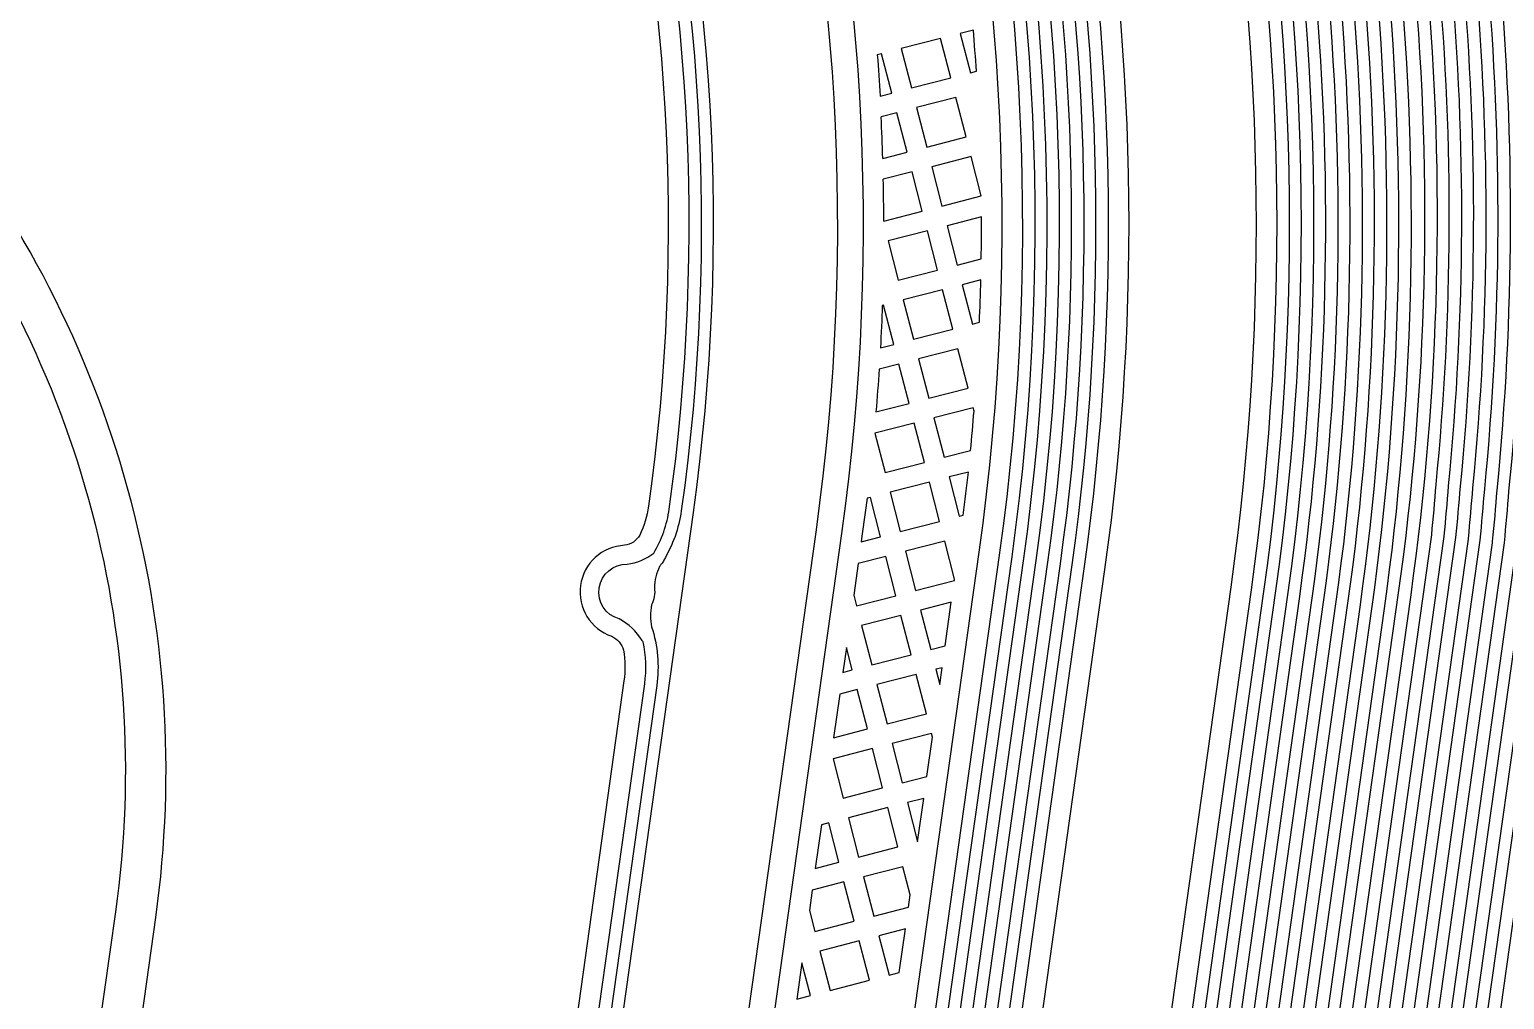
# Model space of a CAD drawing. Extents: x 150 to 463, y 50 to 272.
# Drawn here: x 192.59 to 199.85, y 82.73 to 87.5 of the extents above; entities that cross this region are included whole.
import ezdxf

# ---------------------------------------------------------------- set-up
doc = ezdxf.new("R2010")
doc.units = 0
doc.layers.add('bak_bak_btr2-bcq4636', color=9, linetype='Continuous')
doc.layers.add('bak_outline', color=8, linetype='Continuous')

msp = doc.modelspace()

# ---------------------------------------------------------------- linework, layer by layer
at = {"layer": 'bak_bak_btr2-bcq4636'}
for p, q in [((197.2716, 86.5809), (197.1023, 86.5371)), ((197.2684, 86.2702), (197.1774, 86.2466)), ((197.207, 85.3247), (197.1123, 85.3002)), ((197.1233, 84.6833), (196.9721, 84.6442)), ((196.6065, 84.4604), (196.5894, 84.3386)), ((197.0781, 84.3617), (197.0472, 84.3537)), ((197.0665, 84.2791), (197.0781, 84.3617)), ((197.0472, 84.3537), (197.0665, 84.2791)), ((196.9878, 83.7186), (196.907, 83.6977)), ((196.8974, 83.0755), (196.7668, 83.0417)), ((196.3882, 82.9082), (196.3632, 82.7308))]:
    msp.add_line(p, q, dxfattribs=at)
for points in [[(191.475, 70.8056), (191.5982, 71.6827, -0.107383), (191.6064, 71.7405), (191.6459, 72.0218, -0.186372), (191.6597, 72.1199), (191.6998, 72.4057, -0.163948), (191.712, 72.4926), (191.8179, 73.2454, -0.018175), (191.8188, 73.2488, -0.030814), (191.8194, 73.2565), (193.2074, 83.1325, 0.207988), (192.0992, 87.1285), (182.9524, 98.4243, -0.208001), (180.8635, 105.9552), (187.7481, 154.9413, -0.256399)], [(193.5378, 154.0548), (186.9763, 107.3689, 0.198905), (189.2918, 98.4162), (193.7252, 92.5329, -0.198901), (195.6328, 85.1563, -0.07852), (195.5894, 85.0139, -0.235466), (195.5152, 84.9639, 0.829205), (195.4519, 84.5161, -0.234566), (195.5093, 84.4478, -0.078871), (195.512, 84.2966), (194.3928, 76.3336, -0.158951), (194.0373, 75.6331, 0.105486), (193.3221, 74.5285, 0.056152), (193.1626, 73.9096), (193.0451, 73.0765, -0.018171), (193.0451, 73.073), (192.8554, 71.7238, 0.040386), (192.8481, 71.5966, -0.048286), (192.8461, 71.5676, 0.4198), (193.1934, 71.0844, -0.349558)], [(193.2606, 71.1826, -0.468799), (192.9475, 71.55, 0.048342), (192.9511, 71.5988, -0.040792), (192.9577, 71.7105), (193.2646, 73.8942, -0.056245), (193.4184, 74.4919, -0.105486), (194.1102, 75.5603, 0.162715), (194.4976, 76.3377), (195.6141, 84.2821, 0.089232), (195.6061, 84.4893, -0.054784), (195.6018, 84.4949, 0.136592), (195.4876, 84.6019, -0.874967), (195.5278, 84.8715, 0.137082), (195.6584, 84.9253, 0.100133), (195.735, 85.1423, 0.198891), (193.8074, 92.5949), (189.374, 98.4782, -0.198913), (187.0784, 107.3548), (193.6397, 154.0404, -0.171129)], [(193.699, 154.0321), (187.1378, 107.3465, 0.198913), (189.4219, 98.5143), (193.8553, 92.631, -0.198902), (195.7943, 85.1336, -0.101801), (195.7075, 84.8907, -0.169864), (195.6961, 84.8725, -0.006232), (195.6875, 84.8596, 0.107294), (195.6616, 84.755, -0.159896), (195.6476, 84.6704, 0.095777), (195.6482, 84.5628, -0.113793), (195.6734, 84.2738), (194.5569, 76.3294, -0.162716), (194.1526, 75.518, 0.105495), (193.4743, 74.4704, 0.056232), (193.324, 73.8859), (193.0171, 71.7021, 0.040873), (193.0111, 71.5999, -0.048333), (193.0065, 71.5396, 0.477305), (193.2669, 71.2422)], [(193.2982, 71.3654, -0.644372), (193.1311, 71.5519, 0.044198), (193.1394, 71.5914, 0.006709), (193.1393, 71.6028, -0.040946), (193.1441, 71.6843), (193.1443, 71.6842), (193.1591, 71.7893, -0.172715), (193.118, 71.9896), (193.3833, 73.8773, -0.055706), (193.5284, 74.4435, -0.106013), (194.1951, 75.4757, 0.162658), (194.6163, 76.3208), (195.8536, 85.125, 0.198889), (193.9037, 92.6665), (189.4698, 98.5504, -0.198913), (187.1971, 107.3381), (193.7583, 154.0235, -0.178427)], [(194.362, 153.9386), (187.8008, 107.2533, 0.198913), (189.9567, 98.9172), (194.3905, 93.0333, -0.198889), (196.4573, 85.0402), (195.2199, 76.2359, -0.162772), (194.6258, 75.0443, 0.105906), (194.0985, 74.2275, 0.055707), (193.987, 73.7924), (193.7217, 71.9047, -0.140892), (193.6531, 71.7509), (193.6335, 71.7155), (193.6497, 71.5392, -0.422325), (193.6129, 71.3455, -0.200704)], [(193.7471, 71.3702, 0.178679), (193.7555, 71.5283, -0.0461), (193.7509, 71.5461), (193.744, 71.6224, -0.152735), (193.7608, 71.6798, 0.132104), (193.8489, 71.8868), (194.1145, 73.7767, -0.055409), (194.2185, 74.1819, -0.105997), (194.7171, 74.9541, 0.155464), (195.3374, 76.156), (196.5846, 85.0226, 0.19888), (194.4932, 93.1106), (190.0588, 98.9952, -0.198876), (187.928, 107.2347), (194.4893, 153.9211, -0.176717)], [(195.2396, 153.1948), (188.8135, 107.4725, 0.107543), (189.1898, 102.4438, 0.081338), (190.7338, 99.5028), (195.1673, 93.6193, -0.198862), (197.4204, 84.9068), (196.095, 75.4763, -0.160261), (195.5582, 74.3872, 0.160635), (195.2441, 73.7504), (195.017, 72.1349, -0.127479), (194.9289, 71.9222, 0.010404), (194.9194, 71.909, -0.079847), (194.7849, 71.7693), (194.465, 71.528, -0.055064), (194.4607, 71.5224, -0.033757), (194.4291, 71.4926, 0.148019), (194.3648, 71.3579)], [(195.3583, 153.1779), (188.9322, 107.456, 0.096705), (189.1715, 102.964), (189.1915, 102.8869, 0.008998), (189.3044, 102.4801, 0.081294), (190.8296, 99.575), (195.263, 93.6917, -0.198875), (197.5391, 84.8899), (196.2137, 75.4594, -0.160272), (195.6438, 74.303, 0.16067), (195.3627, 73.7335), (195.1357, 72.1177, -0.132304), (195.018, 71.8405, -0.068605), (194.8828, 71.6935, 0.054339), (194.8341, 71.644, 0.01787), (194.7796, 71.5691, -0.05117), (194.7777, 71.5628, -0.043159), (194.7508, 71.5115, 0.132375), (194.7436, 71.3681)], [(195.477, 153.1611), (189.051, 107.4397, 0.096709), (189.2877, 102.9934), (189.3075, 102.9171, 0.008958), (189.419, 102.5164, 0.081248), (190.9254, 99.6472), (195.3588, 93.7639, -0.116769), (197.5797, 88.6996, -0.053762), (197.5813, 88.6935, -0.080127), (197.6583, 84.8729), (196.3332, 75.4442, -0.160292), (195.7294, 74.2189, 0.162838), (195.4804, 73.7094), (195.2544, 72.1009, -0.130106), (195.1161, 71.7711, -0.012914), (195.0902, 71.7358, 0.118656), (195.0279, 71.5859, -0.119243), (195.0286, 71.573, 0.348071), (195.1038, 71.4294, -2.783927), (194.9459, 71.3542)], [(195.5956, 153.144), (189.64, 110.766, -0.016404), (189.6396, 110.7642), (189.1698, 107.4233, 0.096702), (189.404, 103.0231), (189.4236, 102.9471, 0.008913), (189.5337, 102.5526, 0.007969), (189.6384, 102.2547, 0.073089), (191.0273, 99.7114), (195.4546, 93.8362, -0.116618), (197.6965, 88.7283, -0.027076), (197.6998, 88.7125, -0.02419), (197.7001, 88.7097, -0.026425), (197.7008, 88.7067, -0.07989), (197.7774, 84.8592), (196.4519, 75.4277, -0.161941), (195.805, 74.1242, 0.106558), (195.6357, 73.8455), (195.6192, 73.7866, 0.034382), (195.5991, 73.6923), (195.306, 71.5959), (195.4955, 71.5692, -0.13056), (195.5413, 71.5459, -0.403497), (195.5619, 71.4058, 0.042135)], [(197.2754, 153.089), (190.8008, 107.0215, 0.197275), (192.4667, 100.495), (196.7493, 94.812, -0.116711), (199.2918, 89.0162, -0.004205), (199.2957, 88.9969, -0.022477), (199.461, 87.7734, -0.05729), (199.3842, 84.721), (197.5076, 71.3683, -0.138616), (197.5078, 71.3534, 0.123164), (197.506, 71.2414)], [(196.5282, 153.0119), (190.0788, 107.122, 0.197317), (191.8828, 100.0579), (196.1669, 94.3727, -0.11622), (198.5693, 88.9091, -0.008249), (198.576, 88.8757, -0.006628), (198.5783, 88.8637, -0.07984), (198.6599, 84.7359), (196.9771, 72.7625, -0.127074), (196.7355, 72.1778, -0.028507), (196.7176, 72.1564, -0.014679), (196.6701, 72.0997, -0.049823), (196.6197, 72.0533), (196.3301, 71.8351, -0.078998), (196.3237, 71.8272, -0.033426), (196.2862, 71.798, 0.140962), (196.2017, 71.6612)], [(196.6469, 152.995), (190.1975, 107.1057, 0.197313), (191.9787, 100.1299), (196.2625, 94.4452, -0.116196), (198.687, 88.9325, -0.007629), (198.6938, 88.8981, -0.006036), (198.6964, 88.8844, -0.079821), (198.7786, 84.7195), (197.0758, 72.6035, -0.166393), (196.7898, 72.0392, 0.028444), (196.7191, 71.9627, -0.032728), (196.6878, 71.9294, 0.047968), (196.6509, 71.8877), (196.5516, 71.7528), (196.3552, 71.5066, -0.265155), (196.0318, 71.3779), (195.8954, 71.3971, 0.148201), (195.7745, 71.3783, 0.178039), (195.7231, 71.2978, -0.130348), (195.7231, 71.2837, 0.160579), (195.7279, 71.1948)], [(196.7655, 152.978), (190.3163, 107.0893, 0.19731), (192.0748, 100.2018), (196.3583, 94.5174, -0.116852), (198.8116, 88.9206, -0.005507), (198.8146, 88.9056, -0.022394), (198.9734, 87.7301, -0.032961), (198.9735, 87.7262, -0.057245), (198.8974, 84.703), (197.1666, 72.3881, -0.198766), (196.9059, 71.9453), (196.7838, 71.8533, 0.074814), (196.7482, 71.8172), (196.4702, 71.4327, -0.087497), (196.4045, 71.3692, 0.135244), (196.3346, 71.2869, -0.182264), (196.202, 71.157, 0.08916), (196.1443, 71.0987)], [(197.3858, 153.0147), (190.9446, 107.1832, 0.13433), (191.5754, 102.2639, 0.056287), (192.5627, 100.5669), (197.0553, 94.6053, -0.004497), (197.201, 94.3898, -0.104978), (199.4034, 89.0706, -0.004238), (199.4095, 89.0398, -0.003631), (199.4131, 89.0216, -0.027799), (199.4139, 89.0184, -0.022481), (199.5805, 87.784, -0.04694), (199.569, 85.2572, -0.004316), (199.5474, 85.0086, -0.015053), (199.5472, 85.007), (197.7256, 72.0452, 0.074122), (197.7312, 71.3772, -0.016605), (197.7478, 71.243, -0.071777), (197.7486, 71.2338, -0.007991), (197.7531, 71.1691, 0.124915), (197.8127, 71.0393)], [(197.5045, 152.9983), (191.0634, 107.1669, 0.134309), (191.686, 102.3112, 0.056234), (192.6587, 100.6389), (197.1525, 94.6757, -0.004531), (197.3005, 94.4568, -0.1055), (199.5272, 89.0631, -0.0029), (199.5303, 89.0475, -0.033233), (199.5313, 89.0437, -0.016505), (199.666, 88.1311, -0.032693), (199.6662, 88.1272, -0.005985), (199.6999, 87.7947, -0.046906), (199.6887, 85.2473, -0.004306), (199.6669, 84.9972, -0.022762), (199.6665, 84.9946, -0.012487), (199.6664, 84.9934), (197.8443, 72.0287, 0.027139), (197.8246, 71.7969, 0.033632), (197.8266, 71.7405, 0.063895), (197.8893, 71.4728, -0.101258), (197.8983, 71.4633, -0.030892), (197.9193, 71.425, 0.144776), (198.044, 71.3172)], [(198.1404, 71.3883, -0.194993), (197.9319, 72.2215), (199.7263, 84.989, 0.004319), (199.7484, 85.2409, -0.01006), (199.7485, 85.2417, 0.046898), (199.7597, 87.8, -0.026431), (199.7596, 87.8031, 0.006394), (199.7256, 88.138, 0.016572), (199.5897, 89.0583, -0.039196), (199.5884, 89.0628, 0.002221), (199.5861, 89.0747, 0.003823), (199.5802, 89.1051, 0.00065), (199.5744, 89.1368, 0.104349), (197.35, 94.4908, 0.004547), (197.2008, 94.7113), (192.7065, 100.6752, -0.056215), (191.7412, 102.3353, -0.134288), (191.1228, 107.1588), (197.5639, 152.99, -0.030938)], [(197.6233, 152.9817), (191.1821, 107.1505, 0.134283), (191.7965, 102.3585, 0.056184), (192.7546, 100.7109), (197.2499, 94.7458, -0.004553), (197.3999, 94.524, -0.105452), (199.6449, 89.0865, -0.002197), (199.6473, 89.0742, -0.047069), (199.6487, 89.0688, -0.016571), (199.7852, 88.1446, -0.006413), (199.8194, 87.8071, -0.025987), (199.8195, 87.8041, -0.046874), (199.8082, 85.2359, -0.004315), (199.786, 84.9833, -0.033921), (199.7854, 84.9794, -0.023152), (199.7851, 84.9767), (197.9913, 72.2132, 0.194979), (198.1888, 71.4237, 0.031122)], [(196.8842, 152.961), (190.435, 107.0726, 0.197297), (192.1708, 100.2737), (196.4541, 94.5896, -0.116821), (198.9292, 88.9438, -0.005123), (198.9326, 88.9275, -0.022661), (199.0941, 87.7272, -0.034989), (199.0942, 87.723, -0.05698), (199.0161, 84.6866), (197.285, 72.3686, -0.198915), (196.9715, 71.8365), (196.8876, 71.7733, 0.095746), (196.8555, 71.7377), (196.6489, 71.3941, 0.130994), (196.6393, 71.2681)], [(197.0029, 152.9439), (190.5537, 107.0558, 0.197286), (192.2669, 100.3456), (196.55, 94.6618, -0.116733), (199.0464, 88.97, -0.049336), (199.048, 88.9644, -0.022693), (199.2124, 87.7516), (199.2148, 87.7199, -0.056719), (199.1349, 84.6702), (197.3625, 72.0592, -0.169411), (197.0662, 71.4834, 0.119606), (197.0077, 71.3599)], [(197.1222, 152.9297), (190.6728, 107.0395, 0.19729), (192.3632, 100.4175), (196.6461, 94.7342, -0.11607), (199.1579, 89.0267, -0.061523), (199.1601, 89.0197), (199.1686, 88.9725, -0.02245), (199.3321, 87.762, -0.035651), (199.3322, 87.7578), (199.3353, 87.7207, -0.056537), (199.2537, 84.6537), (197.4813, 72.0427, -0.072958), (197.3387, 71.5557, -0.03421), (197.3078, 71.4996), (197.1415, 71.2385, -0.038519), (197.1403, 71.2337, -0.033528), (197.1266, 71.2005, 0.009104), (197.1252, 71.1938, -0.120437), (197.125, 71.1784, 0.141), (197.1281, 71.0666)], [(197.742, 152.9653), (191.3009, 107.1341, 0.134255), (191.907, 102.4059, 0.056144), (192.8509, 100.7826), (197.3473, 94.8159, -0.00458), (197.4994, 94.591, -0.105411), (199.7628, 89.1094, -0.001527), (199.7644, 89.1013, -0.014931), (199.7647, 89.0997, -0.046989), (199.7662, 89.0944, -0.016571), (199.9039, 88.1624, -0.032609), (199.9045, 88.1586, -0.006491), (199.9394, 87.8138, -0.03727), (199.9395, 87.8094, -0.046758), (199.9277, 85.2252, -0.004313), (199.9053, 84.9706, -0.009747), (199.9052, 84.9698, -0.01088), (199.9036, 84.9584), (198.115, 72.2319, 0.19144), (198.2813, 71.5481, -0.165225), (198.4669, 70.9243, 0.020124), (198.4711, 70.9038, 0.083284), (198.5066, 70.8363)], [(197.8609, 152.9496), (191.4196, 107.1176, 0.134232), (192.0176, 102.4531, 0.056086), (192.9468, 100.8546), (197.4446, 94.886, -0.004603), (197.5988, 94.6582, -0.104852), (199.8747, 89.1613, -0.003118), (199.8805, 89.1331, -0.019147), (199.8808, 89.131, -0.004178), (199.8832, 89.1214, -0.018055), (199.8837, 89.1194, -0.022914), (200.0595, 87.8177, -0.029062), (200.0596, 87.8143, -0.046635), (200.0473, 85.2145, -0.004322), (200.0245, 84.9573, -0.011104), (200.0221, 84.9404), (198.2653, 72.4396, 0.10431), (198.3112, 71.7647, 0.083248), (198.3851, 71.6091, -0.075067), (198.5347, 71.3061, -0.1227), (198.5409, 71.2944, 0.275611), (198.7077, 71.1267, -2.437979), (198.5688, 70.9925)], [(198.9004, 71.1921, 0.044852), (198.6824, 71.5434), (198.5493, 71.7201, -0.198916), (198.339, 72.5334), (200.0842, 84.9514, 0.004321), (200.1072, 85.2095, 0.046623), (200.1195, 87.8198, 0.011372), (200.0522, 88.4317, 0.012287), (199.9426, 89.1306, -0.014444), (199.9424, 89.1321, 0.004341), (199.9399, 89.1432, -0.018317), (199.9394, 89.1452, 0.002917), (199.9339, 89.1721, -0.010956), (199.9337, 89.1731, 0.000596), (199.9284, 89.202, 0.10432), (197.6483, 94.6921, 0.004625), (197.4928, 94.9219), (192.9947, 100.8909, -0.05606), (192.0728, 102.4771, -0.134208), (191.479, 107.1095), (197.9202, 152.941, -0.035429)], [(200.5015, 71.3144), (199.7246, 72.8796, -0.151227), (199.5176, 74.1579), (200.9495, 84.3464, 0.198928), (197.9722, 95.8644), (193.5146, 101.7798, -0.03577), (193.0009, 102.5739, -0.013601), (192.9964, 102.5826, -0.009014), (192.8853, 102.8219, -0.006735), (192.8835, 102.8261, -0.133908), (192.3515, 106.9884), (192.437, 107.5834, -0.001412), (192.4469, 107.6175), (198.7697, 152.6066, -0.034514)], [(199.1343, 152.555), (192.804, 107.5267, 0.001439), (192.7945, 107.4939), (192.7163, 106.9373, 0.133836), (193.2228, 102.9692, 0.008802), (193.3258, 102.7473, 0.035587), (193.8087, 102.0015), (198.2663, 96.086, -0.198928), (201.3142, 84.2951), (199.8823, 74.1066, 0.151227), (200.0545, 73.0433), (200.9699, 71.1991, -0.039218)], [(201.06, 71.2494), (200.6748, 72.0251, -0.013526), (200.6746, 72.0259, -0.017036), (200.6726, 72.0296), (200.1468, 73.089, -0.151222), (199.9844, 74.0922), (201.417, 84.2857, 0.198848), (198.3485, 96.1479), (193.8909, 102.0634, -0.035481), (193.4173, 102.7948, -0.008661), (193.3175, 103.0099, -0.133793), (192.8182, 106.9231), (192.8954, 107.4723, -0.001166), (192.9027, 107.4976, 0.036711), (192.9116, 107.5387), (198.4713, 147.096)], [(194.2465, 71.485, 0.108915), (194.3524, 71.5182), (194.4164, 71.5696, -0.109084), (194.4289, 71.5759), (194.7489, 71.8172, 0.079852), (194.8702, 71.9432, -0.010305), (194.8811, 71.9583, 0.12749), (194.9576, 72.1432), (195.1847, 73.7588, -0.160696), (195.5157, 74.4294, 0.037725), (195.6985, 74.6463, 0.12176), (196.0357, 75.4847), (197.361, 84.9151, 0.198862), (195.1195, 93.5832), (190.6859, 99.4668, -0.081375), (189.1325, 102.4264, -0.009051), (189.0171, 102.8418), (188.9971, 102.9197, -0.096707), (188.7541, 107.4808)], [(194.5807, 71.4461, 0.122477), (194.6831, 71.528, -0.010437), (194.7125, 71.5761, 0.012057), (194.7178, 71.5879, -0.14789), (194.7298, 71.6024, -0.017978), (194.7871, 71.6813, -0.05428), (194.8449, 71.7399, 0.068758), (194.9692, 71.8752, -0.010236), (194.9772, 71.8862, 0.127012), (195.0763, 72.126), (195.3034, 73.7418, -0.160691), (195.6011, 74.3451, 0.037762), (195.7959, 74.576, 0.121755), (196.1543, 75.4677), (197.4797, 84.8983, 0.198907), (195.2151, 93.6557), (190.7817, 99.539, -0.081333), (189.2471, 102.4627, -0.009005), (189.1334, 102.8719), (189.1133, 102.9494, -0.096705), (188.8729, 107.4644)], [(194.9459, 71.3542, 0.053152), (194.9563, 71.4548, -0.141137), (194.9605, 71.4694, 0.031357), (194.9637, 71.5288, -0.161029), (195.0423, 71.7718, 0.013707), (195.0678, 71.8067, 0.130602), (195.195, 72.1092), (195.4319, 73.7818, -0.145298), (195.6867, 74.261, 0.037746), (195.8932, 74.5055, 0.121839), (196.2738, 75.4526), (197.5989, 84.8813, 0.080027), (197.5231, 88.678, -0.044277), (197.5217, 88.6831, 0.116893), (195.3109, 93.7279), (190.8775, 99.6112, -0.081291), (189.3616, 102.4991, -0.008962), (189.2495, 102.9021), (189.2296, 102.9787, -0.096711), (188.9917, 107.4481)], [(197.6276, 71.0354, 0.141436), (197.6808, 71.1872, -0.101169), (197.6841, 71.1998, -0.026279), (197.6837, 71.237, -0.102499), (197.687, 71.2498, 0.015066), (197.672, 71.3679, -0.074122), (197.6662, 72.0535), (199.4878, 85.015, 0.004309), (199.5093, 85.2622, -0.01019), (199.5094, 85.263, 0.046944), (199.5207, 87.7788, 0.022456), (199.3551, 89.0065, -0.025277), (199.3544, 89.0094, 0.003946), (199.3507, 89.0283, 0.004311), (199.3446, 89.0587, -0.011305), (199.3444, 89.0598, 0.000681), (199.3384, 89.0927, 0.104376), (197.1512, 94.3565, 0.004495), (197.0062, 94.5709), (192.5146, 100.5311, -0.056318), (191.5201, 102.2408, -0.134333), (190.8852, 107.1915)], [(197.8846, 71.2278, 0.102585), (197.8791, 71.3456, -0.08951), (197.7669, 71.7348, -0.033566), (197.7647, 71.7991, -0.027096), (197.7849, 72.037), (199.6072, 85.003, 0.004318), (199.629, 85.2528, -0.02322), (199.6294, 85.2554, 0.046866), (199.6402, 87.7895, 0.006051), (199.6062, 88.1243, -0.032532), (199.606, 88.1281, 0.016425), (199.4724, 89.0325, -0.028742), (199.4716, 89.0357, 0.00297), (199.4684, 89.051, -0.010582), (199.4683, 89.0519, 0.004056), (199.4623, 89.0824, 0.000662), (199.4564, 89.1144, 0.104366), (197.2506, 94.4236, 0.004523), (197.1035, 94.6411), (192.6106, 100.6031, -0.056261), (191.6307, 102.2879, -0.134316), (191.004, 107.1753)], [(196.098, 71.8016, 0.136076), (196.2463, 71.8494, -0.033308), (196.2838, 71.8783, -0.086346), (196.2939, 71.8828), (196.5837, 72.1013, 0.049852), (196.6254, 72.1396, 0.014854), (196.6711, 72.1943, -0.027043), (196.6732, 72.1967, 0.030327), (196.6876, 72.2138, 0.127069), (196.9178, 72.7708), (198.6005, 84.7442, 0.080074), (198.517, 88.8649, 0.008615), (198.5105, 88.8978, 0.116229), (196.119, 94.3366), (191.8347, 100.0221, -0.197317), (190.0194, 107.1304)], [(195.555, 71.2439, 0.132797), (195.6346, 71.3335, -0.141514), (195.6449, 71.3447, -0.280627), (195.9038, 71.4565), (196.0401, 71.4373, 0.265159), (196.3084, 71.544), (196.5398, 71.8364), (196.6024, 71.9228, -0.048098), (196.6469, 71.9733, 0.032877), (196.673, 72.0011, -0.028381), (196.7482, 72.0823, 0.166318), (197.0165, 72.6118), (198.7193, 84.7278, 0.080088), (198.6348, 88.8873, 0.007985), (198.6281, 88.9215, 0.00081), (198.621, 88.9599, 0.115442), (196.2146, 94.4091), (191.9306, 100.0941, -0.197314), (190.1382, 107.1141)], [(196.0997, 71.258, 0.117725), (196.1544, 71.2477, -0.144887), (196.1695, 71.244, 0.308495), (196.2804, 71.3123, -0.13537), (196.371, 71.4189, 0.087461), (196.4217, 71.4679), (196.6997, 71.8524, -0.07482), (196.7478, 71.9013), (196.8698, 71.9932, 0.198762), (197.1073, 72.3965), (198.838, 84.7114, 0.05732), (198.9135, 87.7248, -0.032829), (198.9134, 87.7286, 0.022321), (198.7556, 88.895, 0.005816), (198.7527, 88.9095, 0.007405), (198.7458, 88.9447, 0.000789), (198.739, 88.9822, 0.115437), (196.3104, 94.4813), (192.0267, 100.166, -0.19731), (190.2569, 107.0976)], [(198.3385, 70.8478, 0.17553), (198.4001, 70.9925, -0.123475), (198.4041, 71.0053, 0.042975), (198.4043, 71.0438, 0.133716), (198.2324, 71.5134, -0.191441), (198.0557, 72.2403), (199.8457, 84.9767, 0.004324), (199.8681, 85.2309, 0.046795), (199.8796, 87.806, -0.0378), (199.8795, 87.8105, 0.006386), (199.8454, 88.1481, -0.032574), (199.8447, 88.1518, 0.016655), (199.707, 89.0847, -0.042218), (199.7056, 89.0895, 0.00161), (199.7039, 89.0979, 0.003449), (199.6981, 89.1268, -0.011383), (199.6979, 89.1278, 0.000632), (199.6924, 89.1586, 0.104334), (197.4495, 94.5577, 0.004577), (197.2982, 94.7815), (192.8027, 100.7469, -0.056177), (191.8517, 102.3828, -0.134258), (191.2415, 107.1424)], [(198.5688, 70.9925, 0.098125), (198.536, 71.0754, -0.165934), (198.5317, 71.0926, -0.040463), (198.5053, 71.1826, 0.100728), (198.3357, 71.575, -0.083237), (198.2535, 71.7485, -0.104288), (198.2059, 72.448), (199.9649, 84.9641, 0.004321), (199.9876, 85.2202, 0.046645), (199.9998, 87.8094, -0.029284), (199.9997, 87.8128, 0.011312), (199.9333, 88.4161, 0.012267), (199.8248, 89.108, 0.003615), (199.823, 89.1153, -0.033176), (199.8222, 89.1191, -0.02134), (199.8217, 89.1215, 0.003145), (199.816, 89.1491, -0.011463), (199.8158, 89.1502, 0.000617), (199.8104, 89.1803, 0.104329), (197.5489, 94.625, 0.004598), (197.3955, 94.8517), (192.8988, 100.8188, -0.056117), (191.9623, 102.4298, -0.13424), (191.3603, 107.126)], [(191.5384, 107.1012, 0.134201), (192.1281, 102.5004, 0.056031), (193.0428, 100.9266), (197.5419, 94.9564, -0.004632), (197.6982, 94.7253, -0.104817), (199.9926, 89.1842, -0.00284), (199.9981, 89.1574, -0.010967), (199.9983, 89.1564, -0.00399), (200.0008, 89.1454, -0.021824), (200.0012, 89.1429, -0.015367), (200.0016, 89.1413, -0.023036), (200.1795, 87.8216, -0.046557), (200.1669, 85.2039, -0.004325), (200.1438, 84.9445, -0.010968), (200.1407, 84.9226), (198.3983, 72.5251, 0.198916), (198.5972, 71.7562), (198.7304, 71.5795, -0.044852), (198.954, 71.219)], [(196.4888, 71.3353, 0.129315), (196.5837, 71.4021), (196.8042, 71.7686, -0.095789), (196.8515, 71.8211), (196.9354, 71.8843, 0.198916), (197.2256, 72.377), (198.9568, 84.6949, 0.057035), (199.0342, 87.7206, -0.035544), (199.0341, 87.7248, 0.022604), (198.8736, 88.9168, 0.00501), (198.8706, 88.9316, -0.012624), (198.8703, 88.9328, 0.00653), (198.8638, 88.9668, -0.011297), (198.8636, 88.9679, 0.000756), (198.8571, 89.0039, 0.11545), (196.4063, 94.5535), (192.1227, 100.238, -0.197297), (190.3757, 107.081)], [(196.8853, 71.5019, 0.164336), (197.0569, 71.5757, 0.157185), (197.3056, 72.0845), (199.0755, 84.6786, 0.056773), (199.1548, 87.7176, -0.035366), (199.1548, 87.7217), (199.1527, 87.7463, 0.022631), (198.9896, 88.9504, -0.049983), (198.988, 88.9561, 0.006077), (198.9814, 88.9906, 0.000741), (198.975, 89.0261, 0.11545), (196.5021, 94.6257), (192.2188, 100.3098, -0.197858), (190.4972, 107.0841)], [(196.9744, 71.1361, 0.025647), (196.9926, 71.1461), (197.0439, 71.1967), (197.0764, 71.2478, 0.008869), (197.0787, 71.2544, -0.160952), (197.0909, 71.2707), (197.2574, 71.5321, 0.034223), (197.2843, 71.581, 0.07292), (197.4219, 72.051), (199.1943, 84.6621, 0.056537), (199.2756, 87.7155, -0.034832), (199.2755, 87.7196, -0.038781), (199.275, 87.7242, 0.013239), (199.2747, 87.7287), (199.2721, 87.7607, 0.022375), (199.1097, 88.9618), (199.1017, 89.0056, -0.062367), (199.0996, 89.0127, 0.000731), (199.0932, 89.048, 0.115458), (196.5982, 94.6981), (192.3151, 100.3816, -0.197292), (190.6134, 107.0478)], [(197.506, 71.2414, -2.758308), (197.3429, 71.3081, 0.251793), (197.4618, 71.4913, -0.122414), (197.4661, 71.5038), (199.3248, 84.7294, 0.05729), (199.4013, 87.768, 0.022476), (199.2368, 88.9861, 0.004109), (199.2331, 89.0039, -0.010831), (199.2329, 89.0049, 0.004722), (199.2267, 89.0361, -0.011716), (199.2265, 89.0372, 0.000706), (199.2204, 89.0713, 0.115468), (196.7015, 94.7759), (192.4186, 100.4592, -0.197277), (190.7414, 107.0298)], [(189.0331, 102.3991, 0.081478), (190.6029, 99.4057), (195.0438, 93.5125, -0.198611), (197.2589, 84.9297), (195.9335, 75.4988, -0.16027), (195.4416, 74.5011, 0.148279), (195.093, 73.8343), (194.8555, 72.1576), (194.8557, 72.1573, -0.127638), (194.7985, 72.0201, 0.010174), (194.7854, 72.0017, -0.07976), (194.6869, 71.8994), (194.2864, 71.5974, -0.043062), (194.2787, 71.5936), (194.232, 71.5804, -0.024262), (194.2225, 71.5789)], [(198.4178, 88.8352, -0.079852), (198.4984, 84.7584), (196.8156, 72.7852, -0.148219), (196.5471, 72.205, -0.048907), (196.5224, 72.1824), (196.1584, 71.9083, -0.263867), (196.1089, 71.907, 0.165853), (195.962, 71.9289, 0.278266), (195.8194, 71.7361, -0.652998), (195.5953, 71.6214, 0.044097), (195.4803, 71.6755, -0.442685), (195.4272, 71.7284), (195.7013, 73.6785, -0.034036), (195.7181, 73.7582), (195.734, 73.8144, -0.105103), (195.879, 74.0526, 0.013338), (195.968, 74.1473, 0.148062), (196.5539, 75.4126), (197.8795, 84.8447), (197.8793, 84.8447, 0.079993), (197.8012, 88.7298, 0.020849)], [(195.159, 71.5083, -0.037163), (195.1455, 71.5168, -0.221211), (195.1279, 71.5554, -0.134926), (195.1742, 71.6762, 0.011109), (195.1992, 71.7102), (195.2315, 71.7557, -0.028174), (195.2353, 71.7598, 0.132515), (195.2821, 71.8672), (195.5397, 73.7007, -0.034363), (195.5616, 73.803), (195.5803, 73.8687, -0.105729), (195.7622, 74.1661, 0.013525), (195.8464, 74.2558, 0.025657), (195.9904, 74.435, 0.121885), (196.3925, 75.436), (197.7181, 84.8675, 0.07989), (197.6418, 88.696, -0.030837)], [(197.1023, 86.5371), (197.1524, 86.3434), (197.2704, 86.374, 0.004511), (197.2716, 86.5809)], [(197.1774, 86.2466), (197.2275, 86.053), (197.2616, 86.0618, 0.004545), (197.2684, 86.2702)], [(197.1123, 85.3002), (197.1624, 85.1066), (197.1823, 85.1117, 0.004674), (197.207, 85.3247)]]:
    msp.add_lwpolyline(points, format="xyb", dxfattribs=at)
for points in [[(197.1674, 87.4835), (197.2175, 87.2899), (197.2469, 87.2975, 0.004431), (197.2317, 87.5002)], [(196.759, 87.3779, -0.004631), (196.7726, 87.1748), (196.8302, 87.1897), (196.7802, 87.3834)], [(196.7741, 85.9357), (196.8403, 85.9528), (196.7902, 86.1465), (196.7836, 86.1448, -0.004761)], [(196.7522, 85.6202), (196.9154, 85.6624), (196.8653, 85.856), (196.7678, 85.8308, -0.004805)], [(197.0372, 85.5906), (197.0873, 85.397), (197.2178, 85.4307, 0.00425), (197.235, 85.6248), (197.2309, 85.6407)], [(196.6798, 84.9817), (196.7752, 85.0064), (196.7251, 85.2), (196.7083, 85.1957, -0.004293), (196.6836, 85.0087), (196.6836, 85.0084)]]:
    msp.add_lwpolyline(points, format="xyb", close=True, dxfattribs=at)
for points in [[(196.877, 87.4084), (196.9271, 87.2148), (197.1207, 87.2649), (197.0706, 87.4585)], [(196.9521, 87.118), (197.0022, 86.9243), (197.1958, 86.9744), (197.1457, 87.168)], [(197.0272, 86.8275), (197.0773, 86.6339), (197.2708, 86.6839), (197.2708, 86.6845), (197.2208, 86.8776)], [(196.8119, 86.462), (196.862, 86.2683), (197.0556, 86.3184), (197.0055, 86.512)], [(196.887, 86.1715), (196.9371, 85.9779), (197.1307, 86.028), (197.0806, 86.2216)], [(196.9621, 85.8811), (197.0122, 85.6874), (197.2058, 85.7375), (197.1557, 85.9311)], [(196.7468, 85.5155), (196.7969, 85.3219), (196.9905, 85.372), (196.9404, 85.5656)], [(196.8219, 85.2251), (196.872, 85.0314), (197.0656, 85.0815), (197.0155, 85.2751)], [(196.897, 84.9346), (196.9471, 84.741), (197.1384, 84.7905), (197.1393, 84.7967), (197.0906, 84.9847)], [(196.6429, 84.7191), (196.6566, 84.6659), (196.8503, 84.716), (196.8002, 84.9096), (196.6647, 84.8746)], [(196.6817, 84.5691), (196.7318, 84.3754), (196.9254, 84.4255), (196.8753, 84.6191)], [(196.7568, 84.2786), (196.8069, 84.085), (197.0005, 84.1351), (196.9504, 84.3287)], [(196.5441, 84.017), (196.7101, 84.0599), (196.66, 84.2536), (196.5743, 84.2314)], [(196.8319, 83.9882), (196.882, 83.7945), (197.0028, 83.8258), (197.0302, 84.0204), (197.0255, 84.0382)], [(196.5415, 83.9131), (196.5915, 83.7194), (196.7852, 83.7695), (196.7351, 83.9631)], [(196.6166, 83.6226), (196.6667, 83.429), (196.8603, 83.4791), (196.8102, 83.6727)], [(196.4537, 83.3739), (196.5698, 83.4039), (196.5198, 83.5976), (196.4838, 83.5883)], [(196.6917, 83.3322), (196.7418, 83.1385), (196.9124, 83.1827), (196.9211, 83.2441), (196.8853, 83.3822)], [(196.4246, 83.1669), (196.4513, 83.0634), (196.645, 83.1135), (196.5949, 83.3071), (196.4386, 83.2667)], [(196.4764, 82.9666), (196.5264, 82.773), (196.7201, 82.8231), (196.67, 83.0167)]]:
    msp.add_lwpolyline(points, close=True, dxfattribs=at)
for points in [[(196.7859, 86.8684), (196.9054, 86.8993), (196.8553, 87.0929), (196.778, 87.0729)], [(196.7908, 86.5598), (196.9805, 86.6089), (196.9304, 86.8025), (196.7885, 86.7658)], [(196.9721, 84.6442), (197.0222, 84.4505), (197.0932, 84.4689), (197.1233, 84.6833)], [(196.5894, 84.3386), (196.6349, 84.3504), (196.6065, 84.4604)], [(196.907, 83.6977), (196.9571, 83.5041), (196.9576, 83.5042), (196.9878, 83.7186)], [(196.7668, 83.0417), (196.8169, 82.8481), (196.8672, 82.8611), (196.8974, 83.0755)], [(196.3632, 82.7308), (196.4296, 82.7479), (196.3882, 82.9082)]]:
    msp.add_lwpolyline(points, dxfattribs=at)
for centre, start, end in [((185.7741, 86.5416), 1.7001, 2.76459), ((185.7741, 86.5415), 0.09495, 1.16637)]:
    msp.add_arc(centre, 11.0167, start, end, dxfattribs=at)
at = {"layer": 'bak_outline'}
msp.add_lwpolyline([(187.5499, 154.9692), (180.6639, 105.9726, 0.207725), (182.7967, 98.2981), (191.9447, 87.0009, -0.207899), (193.0091, 83.1602), (191.2755, 70.8231, 0.411808), (191.7085, 70.268), (201.2109, 68.9326, 0.149129), (201.7869, 69.0262), (201.9987, 69.1282, 0.252406), (202.556, 69.8961), (204.9317, 86.7996, 0.154461), (203.9257, 92.7496), (199.3667, 101.6369, -0.154779), (198.3624, 107.5992), (205.4819, 158.2565, 0.021809)], format="xyb", dxfattribs=at)

doc.saveas('drawing.dxf')
